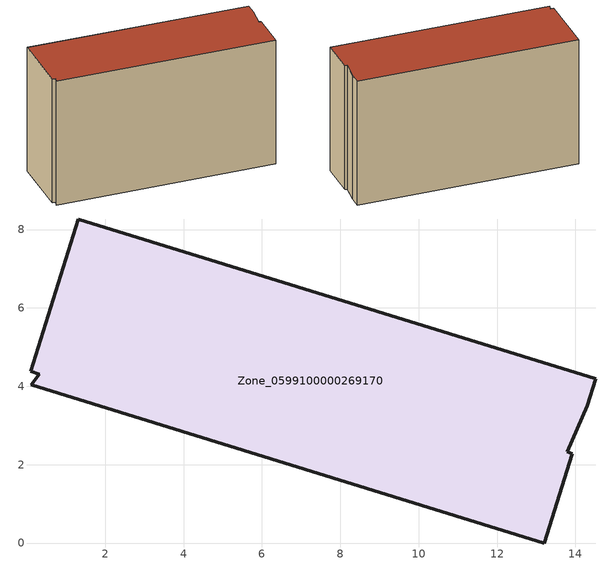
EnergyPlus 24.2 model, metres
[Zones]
Zone_0599100000269170
 floor ground (C_G): 13.92,2.27 13.21,0 0.12,4.03 0.31,4.31 0.1,4.38 1.32,8.27 14.52,4.19 14.3,3.5 13.79,2.33 z0.63
 wall outside (C_F): 0.31,4.31 0.12,4.03 13.21,0 13.92,2.27 13.79,2.33 14.3,3.5 14.52,4.19 1.32,8.27 0.1,4.38 0.31,4.31 z0.63:8.84
 roof outside (C_R): 13.21,0 13.92,2.27 13.79,2.33 14.3,3.5 14.52,4.19 1.32,8.27 0.1,4.38 0.31,4.31 0.12,4.03 z8.84
[BUILDING]
Pand.0599100000269170: North Axis=0; Terrain=City; Loads Convergence Tolerance Value=0.04; Temperature Convergence Tolerance Value=0.4; Solar Distribution=FullExterior; Maximum Number of Warmup Days=25; Minimum Number of Warmup Days=1
[Site:Location]
Rotterdam.The.Hague.AP_ZH_NLD Design_Conditions: Latitude=51.96; Longitude=4.45; Time Zone=1; Elevation=-4.5
[SITE:GROUNDTEMPERATURE:BUILDINGSURFACE]
18, 18, 18, 18, 18, 18, 18, 18, 18, 18, 18, 18
[MATERIAL] Thermal Absorptance=0.9; Solar Absorptance=0.7; Visible Absorptance=0.7
Name | Roughness | Thickness | Conductivity | Density | Specific Heat
G.TI.1965-1974 | MediumSmooth | 0.15 | 0.882353 | 540 | 1210
F.TI.1965-1974 | Rough | 0.3 | 0.697674 | 1920 | 840
R.TI.1965-1974 | MediumRough | 0.2 | 0.232558 | 1500 | 1000
[CONSTRUCTION]
C_G: G.TI.1965-1974
C_F: F.TI.1965-1974
C_R: R.TI.1965-1974
[ZONE]
Zone_0599100000269170: Type=1; Multiplier=1; Ceiling Height=Autocalculate; Volume=Autocalculate; Floor Area=autocalculate; Part of Total Floor Area=Yes
[ZONEINFILTRATION:DESIGNFLOWRATE]
Infil_Zone_0599100000269170: Zone or ZoneList or Space or SpaceList=Zone_0599100000269170; Schedule=AlwaysOn; Design Flow Rate Calculation Method=Flow/Area; Flow Rate per Floor Area=0.003; Constant Term Coefficient=1; Temperature Term Coefficient=0; Velocity Term Coefficient=0; Velocity Squared Term Coefficient=0
[HVACTEMPLATE:ZONE:IDEALLOADSAIRSYSTEM]
Zone_0599100000269170: Maximum Heating Supply Air Temperature=50; Minimum Cooling Supply Air Temperature=13; Maximum Heating Supply Air Humidity Ratio=0.0156; Minimum Cooling Supply Air Humidity Ratio=0.0077; Heating Limit=NoLimit; Cooling Limit=NoLimit; Dehumidification Control Type=ConstantSensibleHeatRatio; Cooling Sensible Heat Ratio=0.7; Dehumidification Setpoint=60; Humidification Control Type=None; Humidification Setpoint=30; Outdoor Air Method=None; Outdoor Air Flow Rate per Person=0.00944; Outdoor Air Flow Rate per Zone Floor Area=0; Outdoor Air Flow Rate per Zone=0; Demand Controlled Ventilation Type=None; Outdoor Air Economizer Type=NoEconomizer; Heat Recovery Type=None; Sensible Heat Recovery Effectiveness=0.7; Latent Heat Recovery Effectiveness=0.65
[ZONECONTROL:THERMOSTAT]
ThermostatControl_Zone_0599100000269170: Zone or ZoneList=Zone_0599100000269170; Control Type Schedule=DualSetpointControlType; Control 1=Thermostat_Zone_0599100000269170; Temperature Difference Between Cutout And Setpoint=0
[THERMOSTATSETPOINT:DUALSETPOINT]
Thermostat_Zone_0599100000269170: Heating Setpoint Temperature Schedule=HeatingSetpoint_Zone_0599100000269170; Cooling Setpoint Temperature Schedule=CoolingSetpoint_Zone_0599100000269170
[SCHEDULE:COMPACT]
HeatingSetpoint_Zone_0599100000269170: Through: 12/31, For: AllDays, Until: 24:00, 21
CoolingSetpoint_Zone_0599100000269170: Through: 12/31, For: AllDays, Until: 24:00, 24
DualSetpointControlType: Through: 12/31, For: AllDays, Until: 24:00, 4
AlwaysOn: Through: 12/31, For: AllDays, Until: 24:00, 1
